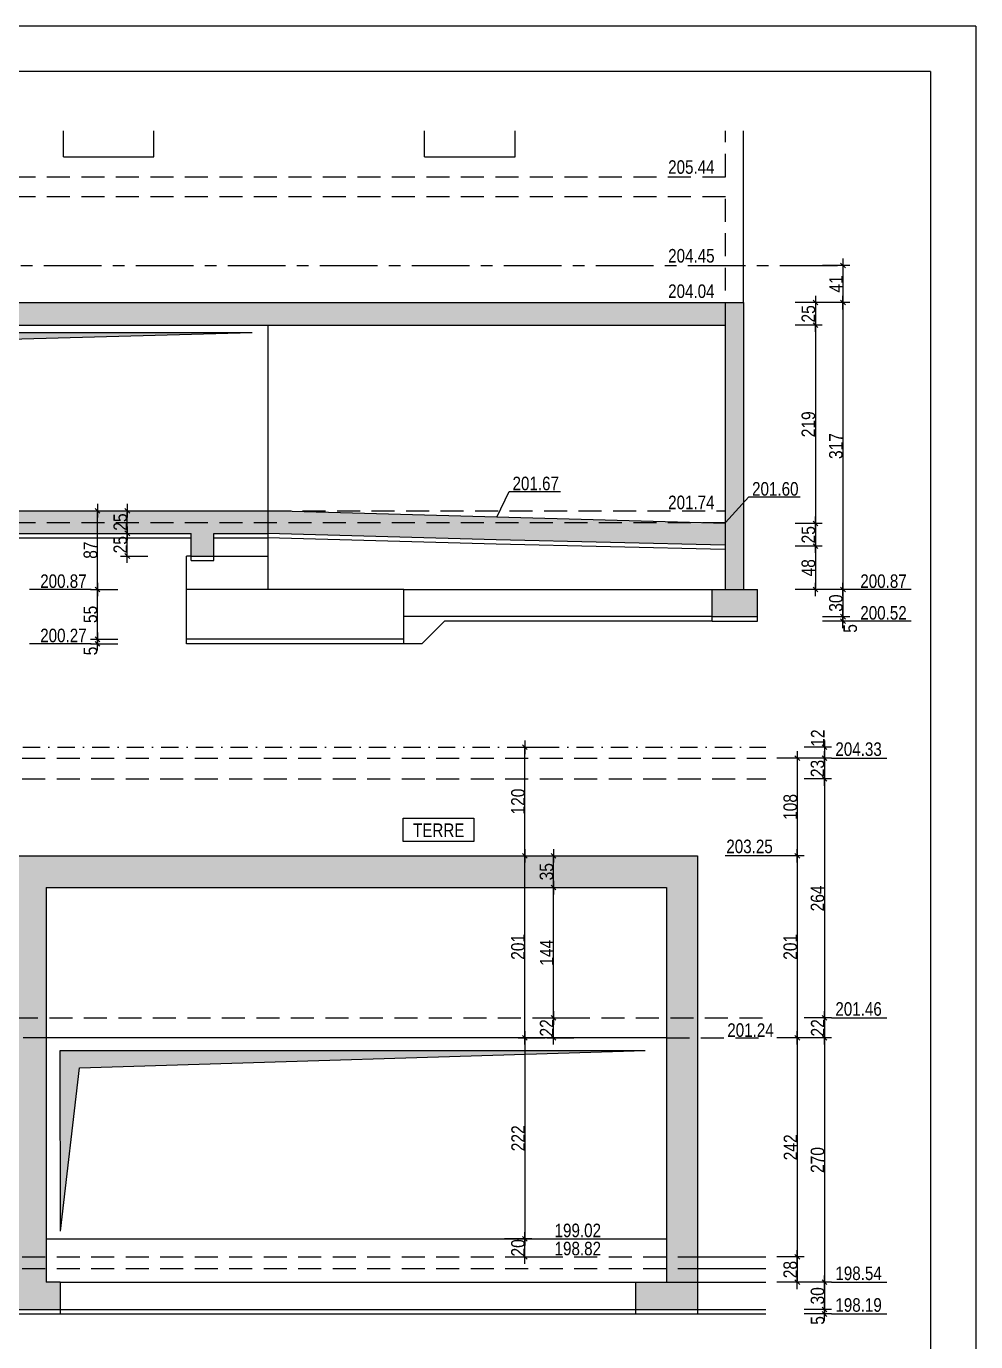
# Model space of a CAD drawing. Header units: millimetres. Extents: x -18089 to -10820, y 354 to 4554.
# Drawn here: x -11868 to -10820, y 3101 to 4554 of the extents above; entities that cross this region are included whole.
import ezdxf
from ezdxf.enums import TextEntityAlignment as Align

# ---------------------------------------------------------------- set-up
doc = ezdxf.new("R2010")
doc.units = ezdxf.units.MM
for name, pattern in [('AXES', [50.8, 31.75, -6.35, 6.35, -6.35]), ('CACHEx2', [19.05, 12.7, -6.35]), ('TIRETPT2', [12.7, 6.35, -3.175, 0, -3.175])]:
    doc.linetypes.add(name, pattern=pattern)
for name, color, linetype in [('01_Cad_2', 5, 'Continuous'), ('01_cote_gen', 4, 'Continuous'), ('01_linteaux', 3, 'Continuous'), ('01_murs_coup', 5, 'Continuous'), ('01_poch_BN', 9, 'Continuous'), ('01_poch_murs', 251, 'Continuous'), ('01_texte', 230, 'Continuous'), ('01_tram_axes', 10, 'AXES'), ('AA_COTES', 2, 'Continuous')]:
    doc.layers.add(name, color=color, linetype=linetype)
doc.styles.add('MATTE_TXT', font='arial.ttf')
doc.styles.add('STYLE2', font='ARIALN.TTF')
doc.dimstyles.new('JB50', dxfattribs={"dimscale": 0.1, "dimtxt": 150, "dimasz": 15, "dimexe": 0.1, "dimexo": 0.1, "dimgap": 0.09, "dimtad": 1, "dimdec": 1, "dimdsep": 46, "dimtxsty": 'STYLE2', "dimblk1": 'BOND_G', "dimblk2": 'BOND_D', "dimsah": 1, "dimcen": 1.5, "dimdle": 0.01, "dimse1": 1, "dimse2": 1, "dimclrd": 4, "dimclre": 2, "dimclrt": 6, "dimazin": 2, "dimtfac": 2.333333, "dimtdec": 1, "dimtix": 1, "dimtmove": 2, "dimatfit": 3, "dimldrblk": 'BOND_G', "dimfxl": 1, "dimtolj": 1, "dimtzin": 0, "dimarcsym": 0})

# ---------------------------------------------------------------- blocks, each defined once
blk = doc.blocks.new('BOND_G')
at = {"layer": 'AA_COTES', "color": 0}
for p, q in [((0, -5), (0, 15)), ((5, 0), (-5, 0)), ((1.77, 1.77), (-1.77, -1.77))]:
    blk.add_line(p, q, dxfattribs=at)
blk = doc.blocks.new('BOND_D')
at = {"layer": 'AA_COTES', "color": 0}
for p, q in [((5, 0), (-5, 0)), ((-1.77, -1.77), (1.77, 1.77)), ((0, 5), (0, -15))]:
    blk.add_line(p, q, dxfattribs=at)
blk = doc.blocks.new('*D733')
at = {"layer": '01_cote_gen', "color": 4, "lineweight": -2, "ltscale": 2, "transparency": 16777216}
blk.add_line((-10966.4, 4288.2), (-10966.4, 4250.2), dxfattribs=at)
at = {"layer": 'DEFPOINTS', "color": 0, "ltscale": 2, "transparency": 16777216}
for p in [(-10994.6, 4289.7), (-11024, 4248.7), (-10966.4, 4248.7)]:
    blk.add_point(p, dxfattribs=at)
at = {"layer": '01_cote_gen', "color": 4, "lineweight": -2, "ltscale": 2, "transparency": 16777216, "xscale": 1.5, "yscale": 1.5, "zscale": 1.5}
for name, p, rotation in [('BOND_G', (-10966.4, 4289.7), 90), ('BOND_D', (-10966.4, 4248.7), 270)]:
    blk.add_blockref(name, p, dxfattribs=dict(at, rotation=rotation))
at = {"layer": '01_cote_gen', "color": 6, "ltscale": 2, "transparency": 16777216, "insert": (-10974, 4269.2), "char_height": 15, "attachment_point": 5, "rotation": 90, "style": 'STYLE2'}
blk.add_mtext('\\A1;41', dxfattribs=at)
blk = doc.blocks.new('*D734')
at = {"layer": '01_cote_gen', "color": 4, "lineweight": -2, "ltscale": 2, "transparency": 16777216}
blk.add_line((-10966.4, 4247.2), (-10966.4, 3933.2), dxfattribs=at)
at = {"layer": 'DEFPOINTS', "color": 0, "ltscale": 2, "transparency": 16777216}
for p in [(-10988.9, 4248.7), (-11008.7, 3931.7), (-10966.4, 3931.7)]:
    blk.add_point(p, dxfattribs=at)
at = {"layer": '01_cote_gen', "color": 4, "lineweight": -2, "ltscale": 2, "transparency": 16777216, "xscale": 1.5, "yscale": 1.5, "zscale": 1.5}
for name, p, rotation in [('BOND_G', (-10966.4, 4248.7), 90), ('BOND_D', (-10966.4, 3931.7), 270)]:
    blk.add_blockref(name, p, dxfattribs=dict(at, rotation=rotation))
at = {"layer": '01_cote_gen', "color": 6, "ltscale": 2, "transparency": 16777216, "insert": (-10974.1, 4090.2), "char_height": 15, "attachment_point": 5, "rotation": 90, "style": 'STYLE2'}
blk.add_mtext('\\A1;317', dxfattribs=at)
blk = doc.blocks.new('*D735')
at = {"layer": '01_cote_gen', "color": 4, "lineweight": -2, "ltscale": 2, "transparency": 16777216}
blk.add_line((-10996.8, 4247.2), (-10996.8, 4225.2), dxfattribs=at)
at = {"layer": 'DEFPOINTS', "color": 0, "ltscale": 2, "transparency": 16777216}
for p in [(-11076.1, 4248.7), (-11096.2, 4223.7), (-10996.8, 4223.7)]:
    blk.add_point(p, dxfattribs=at)
at = {"layer": '01_cote_gen', "color": 4, "lineweight": -2, "ltscale": 2, "transparency": 16777216, "xscale": 1.5, "yscale": 1.5, "zscale": 1.5}
for name, p, rotation in [('BOND_G', (-10996.8, 4248.7), 90), ('BOND_D', (-10996.8, 4223.7), 270)]:
    blk.add_blockref(name, p, dxfattribs=dict(at, rotation=rotation))
at = {"layer": '01_cote_gen', "color": 6, "ltscale": 2, "transparency": 16777216, "insert": (-11004.5, 4236.2), "char_height": 15, "attachment_point": 5, "rotation": 90, "style": 'STYLE2'}
blk.add_mtext('\\A1;25', dxfattribs=at)
blk = doc.blocks.new('*D736')
at = {"layer": '01_cote_gen', "color": 4, "lineweight": -2, "ltscale": 2, "transparency": 16777216}
blk.add_line((-10996.8, 4222.2), (-10996.8, 4006.2), dxfattribs=at)
at = {"layer": 'DEFPOINTS', "color": 0, "ltscale": 2, "transparency": 16777216}
for p in [(-11104.2, 4223.7), (-11019.3, 4004.7), (-10996.8, 4004.7)]:
    blk.add_point(p, dxfattribs=at)
at = {"layer": '01_cote_gen', "color": 4, "lineweight": -2, "ltscale": 2, "transparency": 16777216, "xscale": 1.5, "yscale": 1.5, "zscale": 1.5}
for name, p, rotation in [('BOND_G', (-10996.8, 4223.7), 90), ('BOND_D', (-10996.8, 4004.7), 270)]:
    blk.add_blockref(name, p, dxfattribs=dict(at, rotation=rotation))
at = {"layer": '01_cote_gen', "color": 6, "ltscale": 2, "transparency": 16777216, "insert": (-11004.5, 4114.2), "char_height": 15, "attachment_point": 5, "rotation": 90, "style": 'STYLE2'}
blk.add_mtext('\\A1;219', dxfattribs=at)
blk = doc.blocks.new('*D737')
at = {"layer": '01_cote_gen', "color": 4, "lineweight": -2, "ltscale": 2, "transparency": 16777216}
blk.add_line((-10996.8, 4003.2), (-10996.8, 3981.2), dxfattribs=at)
at = {"layer": 'DEFPOINTS', "color": 0, "ltscale": 2, "transparency": 16777216}
for p in [(-11019.3, 4004.7), (-11019.3, 3979.7), (-10996.8, 3979.7)]:
    blk.add_point(p, dxfattribs=at)
at = {"layer": '01_cote_gen', "color": 4, "lineweight": -2, "ltscale": 2, "transparency": 16777216, "xscale": 1.5, "yscale": 1.5, "zscale": 1.5}
for name, p, rotation in [('BOND_G', (-10996.8, 4004.7), 90), ('BOND_D', (-10996.8, 3979.7), 270)]:
    blk.add_blockref(name, p, dxfattribs=dict(at, rotation=rotation))
at = {"layer": '01_cote_gen', "color": 6, "ltscale": 2, "transparency": 16777216, "insert": (-11004.5, 3992.2), "char_height": 15, "attachment_point": 5, "rotation": 90, "style": 'STYLE2'}
blk.add_mtext('\\A1;25', dxfattribs=at)
blk = doc.blocks.new('*D738')
at = {"layer": '01_cote_gen', "color": 4, "lineweight": -2, "ltscale": 2, "transparency": 16777216}
blk.add_line((-10996.8, 3978.2), (-10996.8, 3933.2), dxfattribs=at)
at = {"layer": 'DEFPOINTS', "color": 0, "ltscale": 2, "transparency": 16777216}
for p in [(-11019.3, 3979.7), (-11019.3, 3931.7), (-10996.8, 3931.7)]:
    blk.add_point(p, dxfattribs=at)
at = {"layer": '01_cote_gen', "color": 4, "lineweight": -2, "ltscale": 2, "transparency": 16777216, "xscale": 1.5, "yscale": 1.5, "zscale": 1.5}
for name, p, rotation in [('BOND_G', (-10996.8, 3979.7), 90), ('BOND_D', (-10996.8, 3931.7), 270)]:
    blk.add_blockref(name, p, dxfattribs=dict(at, rotation=rotation))
at = {"layer": '01_cote_gen', "color": 6, "ltscale": 2, "transparency": 16777216, "insert": (-11004.5, 3955.7), "char_height": 15, "attachment_point": 5, "rotation": 90, "style": 'STYLE2'}
blk.add_mtext('\\A1;48', dxfattribs=at)
blk = doc.blocks.new('*D739')
at = {"layer": '01_cote_gen', "color": 4, "lineweight": -2, "ltscale": 2, "transparency": 16777216}
blk.add_line((-10966.4, 3930.2), (-10966.4, 3903.2), dxfattribs=at)
at = {"layer": 'DEFPOINTS', "color": 0, "ltscale": 2, "transparency": 16777216}
for p in [(-11060.8, 3931.7), (-11060.8, 3901.7), (-10966.4, 3901.7)]:
    blk.add_point(p, dxfattribs=at)
at = {"layer": '01_cote_gen', "color": 4, "lineweight": -2, "ltscale": 2, "transparency": 16777216, "xscale": 1.5, "yscale": 1.5, "zscale": 1.5}
for name, p, rotation in [('BOND_G', (-10966.4, 3931.7), 90), ('BOND_D', (-10966.4, 3901.7), 270)]:
    blk.add_blockref(name, p, dxfattribs=dict(at, rotation=rotation))
at = {"layer": '01_cote_gen', "color": 6, "ltscale": 2, "transparency": 16777216, "insert": (-10974.1, 3916.7), "char_height": 15, "attachment_point": 5, "rotation": 90, "style": 'STYLE2'}
blk.add_mtext('\\A1;30', dxfattribs=at)
blk = doc.blocks.new('*D740')
at = {"layer": '01_cote_gen', "color": 4, "lineweight": -2, "ltscale": 2, "transparency": 16777216}
blk.add_line((-10966.4, 3900.2), (-10966.4, 3898.2), dxfattribs=at)
at = {"layer": 'DEFPOINTS', "color": 0, "ltscale": 2, "transparency": 16777216}
for p in [(-11060.8, 3901.7), (-11060.8, 3896.7), (-10966.4, 3896.7)]:
    blk.add_point(p, dxfattribs=at)
at = {"layer": '01_cote_gen', "color": 4, "lineweight": -2, "ltscale": 2, "transparency": 16777216, "xscale": 1.5, "yscale": 1.5, "zscale": 1.5}
for name, p, rotation in [('BOND_G', (-10966.4, 3901.7), 90), ('BOND_D', (-10966.4, 3896.7), 270)]:
    blk.add_blockref(name, p, dxfattribs=dict(at, rotation=rotation))
at = {"layer": '01_cote_gen', "color": 6, "ltscale": 2, "transparency": 16777216, "insert": (-10958.3, 3888.7), "char_height": 15, "attachment_point": 5, "rotation": 90, "style": 'STYLE2'}
blk.add_mtext('\\A1;5', dxfattribs=at)
blk = doc.blocks.new('*D741')
at = {"layer": '01_cote_gen', "color": 4, "lineweight": -2, "ltscale": 2, "transparency": 16777216}
blk.add_line((-10986.7, 3457), (-10986.7, 3438), dxfattribs=at)
at = {"layer": 'DEFPOINTS', "color": 0, "ltscale": 2, "transparency": 16777216}
for p in [(-11016.5, 3458.5), (-11016.5, 3436.5), (-10986.7, 3436.5)]:
    blk.add_point(p, dxfattribs=at)
at = {"layer": '01_cote_gen', "color": 4, "lineweight": -2, "ltscale": 2, "transparency": 16777216, "xscale": 1.5, "yscale": 1.5, "zscale": 1.5}
for name, p, rotation in [('BOND_G', (-10986.7, 3458.5), 90), ('BOND_D', (-10986.7, 3436.5), 270)]:
    blk.add_blockref(name, p, dxfattribs=dict(at, rotation=rotation))
at = {"layer": '01_cote_gen', "color": 6, "ltscale": 2, "transparency": 16777216, "insert": (-10994.2, 3447.5), "char_height": 15, "attachment_point": 5, "rotation": 90, "style": 'STYLE2'}
blk.add_mtext('\\A1;22', dxfattribs=at)
blk = doc.blocks.new('*D742')
at = {"layer": '01_cote_gen', "color": 4, "lineweight": -2, "ltscale": 2, "transparency": 16777216}
blk.add_line((-10986.7, 3435), (-10986.7, 3168), dxfattribs=at)
at = {"layer": 'DEFPOINTS', "color": 0, "ltscale": 2, "transparency": 16777216}
for p in [(-11009.2, 3436.5), (-11039.3, 3166.5), (-10986.7, 3166.5)]:
    blk.add_point(p, dxfattribs=at)
at = {"layer": '01_cote_gen', "color": 4, "lineweight": -2, "ltscale": 2, "transparency": 16777216, "xscale": 1.5, "yscale": 1.5, "zscale": 1.5}
for name, p, rotation in [('BOND_G', (-10986.7, 3436.5), 90), ('BOND_D', (-10986.7, 3166.5), 270)]:
    blk.add_blockref(name, p, dxfattribs=dict(at, rotation=rotation))
at = {"layer": '01_cote_gen', "color": 6, "ltscale": 2, "transparency": 16777216, "insert": (-10994.4, 3301.5), "char_height": 15, "attachment_point": 5, "rotation": 90, "style": 'STYLE2'}
blk.add_mtext('\\A1;270', dxfattribs=at)
blk = doc.blocks.new('*D743')
at = {"layer": '01_cote_gen', "color": 4, "lineweight": -2, "ltscale": 2, "transparency": 16777216}
blk.add_line((-11016.8, 3435), (-11016.8, 3196), dxfattribs=at)
at = {"layer": 'DEFPOINTS', "color": 0, "ltscale": 2, "transparency": 16777216}
for p in [(-11046.8, 3436.5), (-11046.8, 3194.5), (-11016.8, 3194.5)]:
    blk.add_point(p, dxfattribs=at)
at = {"layer": '01_cote_gen', "color": 4, "lineweight": -2, "ltscale": 2, "transparency": 16777216, "xscale": 1.5, "yscale": 1.5, "zscale": 1.5}
for name, p, rotation in [('BOND_G', (-11016.8, 3436.5), 90), ('BOND_D', (-11016.8, 3194.5), 270)]:
    blk.add_blockref(name, p, dxfattribs=dict(at, rotation=rotation))
at = {"layer": '01_cote_gen', "color": 6, "ltscale": 2, "transparency": 16777216, "insert": (-11024.3, 3315.5), "char_height": 15, "attachment_point": 5, "rotation": 90, "style": 'STYLE2'}
blk.add_mtext('\\A1;242', dxfattribs=at)
blk = doc.blocks.new('*D744')
at = {"layer": '01_cote_gen', "color": 4, "lineweight": -2, "ltscale": 2, "transparency": 16777216}
blk.add_line((-11016.8, 3193), (-11016.8, 3168), dxfattribs=at)
at = {"layer": 'DEFPOINTS', "color": 0, "ltscale": 2, "transparency": 16777216}
for p in [(-11032.2, 3194.5), (-11157.2, 3166.5), (-11016.8, 3166.5)]:
    blk.add_point(p, dxfattribs=at)
at = {"layer": '01_cote_gen', "color": 4, "lineweight": -2, "ltscale": 2, "transparency": 16777216, "xscale": 1.5, "yscale": 1.5, "zscale": 1.5}
for name, p, rotation in [('BOND_G', (-11016.8, 3194.5), 90), ('BOND_D', (-11016.8, 3166.5), 270)]:
    blk.add_blockref(name, p, dxfattribs=dict(at, rotation=rotation))
at = {"layer": '01_cote_gen', "color": 6, "ltscale": 2, "transparency": 16777216, "insert": (-11024.5, 3180.5), "char_height": 15, "attachment_point": 5, "rotation": 90, "style": 'STYLE2'}
blk.add_mtext('\\A1;28', dxfattribs=at)
blk = doc.blocks.new('*D745')
at = {"layer": '01_cote_gen', "color": 4, "lineweight": -2, "ltscale": 2, "transparency": 16777216}
blk.add_line((-10986.7, 3165), (-10986.7, 3138), dxfattribs=at)
at = {"layer": 'DEFPOINTS', "color": 0, "ltscale": 2, "transparency": 16777216}
for p in [(-11157.2, 3166.5), (-11157.2, 3136.5), (-10986.7, 3136.5)]:
    blk.add_point(p, dxfattribs=at)
at = {"layer": '01_cote_gen', "color": 4, "lineweight": -2, "ltscale": 2, "transparency": 16777216, "xscale": 1.5, "yscale": 1.5, "zscale": 1.5}
for name, p, rotation in [('BOND_G', (-10986.7, 3166.5), 90), ('BOND_D', (-10986.7, 3136.5), 270)]:
    blk.add_blockref(name, p, dxfattribs=dict(at, rotation=rotation))
at = {"layer": '01_cote_gen', "color": 6, "ltscale": 2, "transparency": 16777216, "insert": (-10994.4, 3151.5), "char_height": 15, "attachment_point": 5, "rotation": 90, "style": 'STYLE2'}
blk.add_mtext('\\A1;30', dxfattribs=at)
blk = doc.blocks.new('*D746')
at = {"layer": '01_cote_gen', "color": 4, "lineweight": -2, "ltscale": 2, "transparency": 16777216}
blk.add_line((-10986.7, 3135), (-10986.7, 3133), dxfattribs=at)
at = {"layer": 'DEFPOINTS', "color": 0, "ltscale": 2, "transparency": 16777216}
for p in [(-11157.2, 3136.5), (-11157.2, 3131.5), (-10986.7, 3131.5)]:
    blk.add_point(p, dxfattribs=at)
at = {"layer": '01_cote_gen', "color": 4, "lineweight": -2, "ltscale": 2, "transparency": 16777216, "xscale": 1.5, "yscale": 1.5, "zscale": 1.5}
for name, p, rotation in [('BOND_G', (-10986.7, 3136.5), 90), ('BOND_D', (-10986.7, 3131.5), 270)]:
    blk.add_blockref(name, p, dxfattribs=dict(at, rotation=rotation))
at = {"layer": '01_cote_gen', "color": 6, "ltscale": 2, "transparency": 16777216, "insert": (-10994.3, 3124.3), "char_height": 15, "attachment_point": 5, "rotation": 90, "style": 'STYLE2'}
blk.add_mtext('\\A1;5', dxfattribs=at)
blk = doc.blocks.new('*D747')
at = {"layer": '01_cote_gen', "color": 4, "lineweight": -2, "ltscale": 2, "transparency": 16777216}
blk.add_line((-10986.7, 3744), (-10986.7, 3724), dxfattribs=at)
at = {"layer": 'DEFPOINTS', "color": 0, "ltscale": 2, "transparency": 16777216}
for p in [(-11046.8, 3745.5), (-11046.8, 3722.5), (-10986.7, 3722.5)]:
    blk.add_point(p, dxfattribs=at)
at = {"layer": '01_cote_gen', "color": 4, "lineweight": -2, "ltscale": 2, "transparency": 16777216, "xscale": 1.5, "yscale": 1.5, "zscale": 1.5}
for name, p, rotation in [('BOND_G', (-10986.7, 3745.5), 90), ('BOND_D', (-10986.7, 3722.5), 270)]:
    blk.add_blockref(name, p, dxfattribs=dict(at, rotation=rotation))
at = {"layer": '01_cote_gen', "color": 6, "ltscale": 2, "transparency": 16777216, "insert": (-10994.4, 3734), "char_height": 15, "attachment_point": 5, "rotation": 90, "style": 'STYLE2'}
blk.add_mtext('\\A1;23', dxfattribs=at)
blk = doc.blocks.new('*D748')
at = {"layer": '01_cote_gen', "color": 4, "lineweight": -2, "ltscale": 2, "transparency": 16777216}
blk.add_line((-10986.7, 3721), (-10986.7, 3460), dxfattribs=at)
at = {"layer": 'DEFPOINTS', "color": 0, "ltscale": 2, "transparency": 16777216}
for p in [(-11009.2, 3722.5), (-11009.2, 3458.5), (-10986.7, 3458.5)]:
    blk.add_point(p, dxfattribs=at)
at = {"layer": '01_cote_gen', "color": 4, "lineweight": -2, "ltscale": 2, "transparency": 16777216, "xscale": 1.5, "yscale": 1.5, "zscale": 1.5}
for name, p, rotation in [('BOND_G', (-10986.7, 3722.5), 90), ('BOND_D', (-10986.7, 3458.5), 270)]:
    blk.add_blockref(name, p, dxfattribs=dict(at, rotation=rotation))
at = {"layer": '01_cote_gen', "color": 6, "ltscale": 2, "transparency": 16777216, "insert": (-10994.4, 3590.5), "char_height": 15, "attachment_point": 5, "rotation": 90, "style": 'STYLE2'}
blk.add_mtext('\\A1;264', dxfattribs=at)
blk = doc.blocks.new('*D749')
at = {"layer": '01_cote_gen', "color": 4, "lineweight": -2, "ltscale": 2, "transparency": 16777216}
blk.add_line((-10986.7, 3756), (-10986.7, 3747), dxfattribs=at)
at = {"layer": 'DEFPOINTS', "color": 0, "ltscale": 2, "transparency": 16777216}
for p in [(-11046.8, 3757.5), (-11046.8, 3745.5), (-10986.7, 3745.5)]:
    blk.add_point(p, dxfattribs=at)
at = {"layer": '01_cote_gen', "color": 4, "lineweight": -2, "ltscale": 2, "transparency": 16777216, "xscale": 1.5, "yscale": 1.5, "zscale": 1.5}
for name, p, rotation in [('BOND_G', (-10986.7, 3757.5), 90), ('BOND_D', (-10986.7, 3745.5), 270)]:
    blk.add_blockref(name, p, dxfattribs=dict(at, rotation=rotation))
at = {"layer": '01_cote_gen', "color": 6, "ltscale": 2, "transparency": 16777216, "insert": (-10994.2, 3767.6), "char_height": 15, "attachment_point": 5, "rotation": 90, "style": 'STYLE2'}
blk.add_mtext('\\A1;12', dxfattribs=at)
blk = doc.blocks.new('*D750')
at = {"layer": '01_cote_gen', "color": 4, "lineweight": -2, "ltscale": 2, "transparency": 16777216}
blk.add_line((-11317.6, 3196), (-11317.6, 3213), dxfattribs=at)
at = {"layer": 'DEFPOINTS', "color": 0, "ltscale": 2, "transparency": 16777216}
for p in [(-11317.6, 3214.5), (-11310.1, 3214.5), (-11310.5, 3194.5)]:
    blk.add_point(p, dxfattribs=at)
at = {"layer": '01_cote_gen', "color": 4, "lineweight": -2, "ltscale": 2, "transparency": 16777216, "xscale": 1.5, "yscale": 1.5, "zscale": 1.5}
for name, p, rotation in [('BOND_D', (-11317.6, 3214.5), 90), ('BOND_G', (-11317.6, 3194.5), 270)]:
    blk.add_blockref(name, p, dxfattribs=dict(at, rotation=rotation))
at = {"layer": '01_cote_gen', "color": 6, "ltscale": 2, "transparency": 16777216, "insert": (-11325.2, 3204.5), "char_height": 15, "attachment_point": 5, "rotation": 90, "style": 'STYLE2'}
blk.add_mtext('\\A1;20', dxfattribs=at)
blk = doc.blocks.new('*D751')
at = {"layer": '01_cote_gen', "color": 4, "lineweight": -2, "ltscale": 2, "transparency": 16777216}
blk.add_line((-11918.9, 3168), (-11918.9, 3601), dxfattribs=at)
at = {"layer": 'DEFPOINTS', "color": 0, "ltscale": 2, "transparency": 16777216}
for p in [(-11918.9, 3602.5), (-11832.5, 3602.5), (-11880.7, 3166.5)]:
    blk.add_point(p, dxfattribs=at)
at = {"layer": '01_cote_gen', "color": 4, "lineweight": -2, "ltscale": 2, "transparency": 16777216, "xscale": 1.5, "yscale": 1.5, "zscale": 1.5}
for name, p, rotation in [('BOND_D', (-11918.9, 3602.5), 90), ('BOND_G', (-11918.9, 3166.5), 270)]:
    blk.add_blockref(name, p, dxfattribs=dict(at, rotation=rotation))
at = {"layer": '01_cote_gen', "color": 6, "ltscale": 2, "transparency": 16777216, "insert": (-11926.5, 3384.5), "char_height": 15, "attachment_point": 5, "rotation": 90, "style": 'STYLE2'}
blk.add_mtext('\\A1;436', dxfattribs=at)
blk = doc.blocks.new('*D752')
at = {"layer": '01_cote_gen', "color": 4, "lineweight": -2, "ltscale": 2, "transparency": 16777216}
blk.add_line((-11918.9, 3604), (-11918.9, 3636), dxfattribs=at)
at = {"layer": 'DEFPOINTS', "color": 0, "ltscale": 2, "transparency": 16777216}
for p in [(-11918.9, 3637.5), (-11775.7, 3637.5), (-11775.7, 3602.5)]:
    blk.add_point(p, dxfattribs=at)
at = {"layer": '01_cote_gen', "color": 4, "lineweight": -2, "ltscale": 2, "transparency": 16777216, "xscale": 1.5, "yscale": 1.5, "zscale": 1.5}
for name, p, rotation in [('BOND_D', (-11918.9, 3637.5), 90), ('BOND_G', (-11918.9, 3602.5), 270)]:
    blk.add_blockref(name, p, dxfattribs=dict(at, rotation=rotation))
at = {"layer": '01_cote_gen', "color": 6, "ltscale": 2, "transparency": 16777216, "insert": (-11926.5, 3620), "char_height": 15, "attachment_point": 5, "rotation": 90, "style": 'STYLE2'}
blk.add_mtext('\\A1;35', dxfattribs=at)
blk = doc.blocks.new('*D503')
at = {"layer": '01_cote_gen', "color": 4, "lineweight": -2, "ltscale": 2, "transparency": 16777216}
blk.add_line((-11789.7, 3878.2), (-11789.7, 3930.2), dxfattribs=at)
at = {"layer": 'DEFPOINTS', "color": 0, "ltscale": 2, "transparency": 16777216}
for p in [(-11789.7, 3931.7), (-11767.2, 3931.7), (-11767.2, 3876.7)]:
    blk.add_point(p, dxfattribs=at)
at = {"layer": '01_cote_gen', "color": 4, "lineweight": -2, "ltscale": 2, "transparency": 16777216, "xscale": 1.5, "yscale": 1.5, "zscale": 1.5}
for name, p, rotation in [('BOND_D', (-11789.7, 3931.7), 90), ('BOND_G', (-11789.7, 3876.7), 270)]:
    blk.add_blockref(name, p, dxfattribs=dict(at, rotation=rotation))
at = {"layer": '01_cote_gen', "color": 6, "ltscale": 2, "transparency": 16777216, "insert": (-11797.4, 3904.2), "char_height": 15, "attachment_point": 5, "rotation": 90, "style": 'STYLE2'}
blk.add_mtext('\\A1;55', dxfattribs=at)
blk = doc.blocks.new('*D504')
at = {"layer": '01_cote_gen', "color": 4, "lineweight": -2, "ltscale": 2, "transparency": 16777216}
blk.add_line((-11789.7, 3873.2), (-11789.7, 3875.2), dxfattribs=at)
at = {"layer": 'DEFPOINTS', "color": 0, "ltscale": 2, "transparency": 16777216}
for p in [(-11789.7, 3876.7), (-11767.2, 3876.7), (-11767.2, 3871.7)]:
    blk.add_point(p, dxfattribs=at)
at = {"layer": '01_cote_gen', "color": 4, "lineweight": -2, "ltscale": 2, "transparency": 16777216, "xscale": 1.5, "yscale": 1.5, "zscale": 1.5}
for name, p, rotation in [('BOND_D', (-11789.7, 3876.7), 90), ('BOND_G', (-11789.7, 3871.7), 270)]:
    blk.add_blockref(name, p, dxfattribs=dict(at, rotation=rotation))
at = {"layer": '01_cote_gen', "color": 6, "ltscale": 2, "transparency": 16777216, "insert": (-11797.4, 3863.8), "char_height": 15, "attachment_point": 5, "rotation": 90, "style": 'STYLE2'}
blk.add_mtext('\\A1;5', dxfattribs=at)
blk = doc.blocks.new('*D505')
at = {"layer": '01_cote_gen', "color": 4, "lineweight": -2, "ltscale": 2, "transparency": 16777216}
blk.add_line((-11789.7, 3933.2), (-11789.7, 4017.2), dxfattribs=at)
at = {"layer": 'DEFPOINTS', "color": 0, "ltscale": 2, "transparency": 16777216}
for p in [(-11789.7, 4018.7), (-11647.9, 4018.7), (-11647.9, 3931.7)]:
    blk.add_point(p, dxfattribs=at)
at = {"layer": '01_cote_gen', "color": 4, "lineweight": -2, "ltscale": 2, "transparency": 16777216, "xscale": 1.5, "yscale": 1.5, "zscale": 1.5}
for name, p, rotation in [('BOND_D', (-11789.7, 4018.7), 90), ('BOND_G', (-11789.7, 3931.7), 270)]:
    blk.add_blockref(name, p, dxfattribs=dict(at, rotation=rotation))
at = {"layer": '01_cote_gen', "color": 6, "ltscale": 2, "transparency": 16777216, "insert": (-11797.4, 3975.2), "char_height": 15, "attachment_point": 5, "rotation": 90, "style": 'STYLE2'}
blk.add_mtext('\\A1;87', dxfattribs=at)
blk = doc.blocks.new('*D511')
at = {"layer": '01_cote_gen', "color": 4, "lineweight": -2, "ltscale": 2, "transparency": 16777216}
blk.add_line((-11016.8, 3636), (-11016.8, 3438), dxfattribs=at)
at = {"layer": 'DEFPOINTS', "color": 0, "ltscale": 2, "transparency": 16777216}
for p in [(-11127, 3637.5), (-11106.5, 3436.5), (-11016.8, 3436.5)]:
    blk.add_point(p, dxfattribs=at)
at = {"layer": '01_cote_gen', "color": 4, "lineweight": -2, "ltscale": 2, "transparency": 16777216, "xscale": 1.5, "yscale": 1.5, "zscale": 1.5}
for name, p, rotation in [('BOND_G', (-11016.8, 3637.5), 90), ('BOND_D', (-11016.8, 3436.5), 270)]:
    blk.add_blockref(name, p, dxfattribs=dict(at, rotation=rotation))
at = {"layer": '01_cote_gen', "color": 6, "ltscale": 2, "transparency": 16777216, "insert": (-11024.5, 3537), "char_height": 15, "attachment_point": 5, "rotation": 90, "style": 'STYLE2'}
blk.add_mtext('\\A1;201', dxfattribs=at)
blk = doc.blocks.new('*D512')
at = {"layer": '01_cote_gen', "color": 4, "lineweight": -2, "ltscale": 2, "transparency": 16777216}
blk.add_line((-11016.8, 3744), (-11016.8, 3639), dxfattribs=at)
at = {"layer": 'DEFPOINTS', "color": 0, "ltscale": 2, "transparency": 16777216}
for p in [(-11073.4, 3745.5), (-11073.4, 3637.5), (-11016.8, 3637.5)]:
    blk.add_point(p, dxfattribs=at)
at = {"layer": '01_cote_gen', "color": 4, "lineweight": -2, "ltscale": 2, "transparency": 16777216, "xscale": 1.5, "yscale": 1.5, "zscale": 1.5}
for name, p, rotation in [('BOND_G', (-11016.8, 3745.5), 90), ('BOND_D', (-11016.8, 3637.5), 270)]:
    blk.add_blockref(name, p, dxfattribs=dict(at, rotation=rotation))
at = {"layer": '01_cote_gen', "color": 6, "ltscale": 2, "transparency": 16777216, "insert": (-11024.5, 3691.5), "char_height": 15, "attachment_point": 5, "rotation": 90, "style": 'STYLE2'}
blk.add_mtext('\\A1;108', dxfattribs=at)
blk = doc.blocks.new('*D513')
at = {"layer": '01_cote_gen', "color": 4, "lineweight": -2, "ltscale": 2, "transparency": 16777216}
blk.add_line((-11317.6, 3435), (-11317.6, 3216), dxfattribs=at)
at = {"layer": 'DEFPOINTS', "color": 0, "ltscale": 2, "transparency": 16777216}
for p in [(-11303.9, 3436.5), (-11325.1, 3214.5), (-11317.6, 3214.5)]:
    blk.add_point(p, dxfattribs=at)
at = {"layer": '01_cote_gen', "color": 4, "lineweight": -2, "ltscale": 2, "transparency": 16777216, "xscale": 1.5, "yscale": 1.5, "zscale": 1.5}
for name, p, rotation in [('BOND_G', (-11317.6, 3436.5), 90), ('BOND_D', (-11317.6, 3214.5), 270)]:
    blk.add_blockref(name, p, dxfattribs=dict(at, rotation=rotation))
at = {"layer": '01_cote_gen', "color": 6, "ltscale": 2, "transparency": 16777216, "insert": (-11325.1, 3325.5), "char_height": 15, "attachment_point": 5, "rotation": 90, "style": 'STYLE2'}
blk.add_mtext('\\A1;222', dxfattribs=at)
blk = doc.blocks.new('*D514')
at = {"layer": '01_cote_gen', "color": 4, "lineweight": -2, "ltscale": 2, "transparency": 16777216}
blk.add_line((-11317.6, 3438), (-11317.6, 3636), dxfattribs=at)
at = {"layer": 'DEFPOINTS', "color": 0, "ltscale": 2, "transparency": 16777216}
for p in [(-11317.6, 3637.5), (-11295.7, 3637.5), (-11273.4, 3436.5)]:
    blk.add_point(p, dxfattribs=at)
at = {"layer": '01_cote_gen', "color": 4, "lineweight": -2, "ltscale": 2, "transparency": 16777216, "xscale": 1.5, "yscale": 1.5, "zscale": 1.5}
for name, p, rotation in [('BOND_D', (-11317.6, 3637.5), 90), ('BOND_G', (-11317.6, 3436.5), 270)]:
    blk.add_blockref(name, p, dxfattribs=dict(at, rotation=rotation))
at = {"layer": '01_cote_gen', "color": 6, "ltscale": 2, "transparency": 16777216, "insert": (-11325.2, 3537), "char_height": 15, "attachment_point": 5, "rotation": 90, "style": 'STYLE2'}
blk.add_mtext('\\A1;201', dxfattribs=at)
blk = doc.blocks.new('*D515')
at = {"layer": '01_cote_gen', "color": 4, "lineweight": -2, "ltscale": 2, "transparency": 16777216}
blk.add_line((-11317.6, 3639), (-11317.6, 3756), dxfattribs=at)
at = {"layer": 'DEFPOINTS', "color": 0, "ltscale": 2, "transparency": 16777216}
for p in [(-11317.6, 3757.5), (-11283.3, 3757.5), (-11283.3, 3637.5)]:
    blk.add_point(p, dxfattribs=at)
at = {"layer": '01_cote_gen', "color": 4, "lineweight": -2, "ltscale": 2, "transparency": 16777216, "xscale": 1.5, "yscale": 1.5, "zscale": 1.5}
for name, p, rotation in [('BOND_D', (-11317.6, 3757.5), 90), ('BOND_G', (-11317.6, 3637.5), 270)]:
    blk.add_blockref(name, p, dxfattribs=dict(at, rotation=rotation))
at = {"layer": '01_cote_gen', "color": 6, "ltscale": 2, "transparency": 16777216, "insert": (-11325.2, 3697.5), "char_height": 15, "attachment_point": 5, "rotation": 90, "style": 'STYLE2'}
blk.add_mtext('\\A1;120', dxfattribs=at)
blk = doc.blocks.new('*D516')
at = {"layer": '01_cote_gen', "color": 4, "lineweight": -2, "ltscale": 2, "transparency": 16777216}
blk.add_line((-11286, 3438), (-11286, 3457), dxfattribs=at)
at = {"layer": 'DEFPOINTS', "color": 0, "ltscale": 2, "transparency": 16777216}
for p in [(-11286, 3458.5), (-11255.3, 3458.5), (-11255.3, 3436.5)]:
    blk.add_point(p, dxfattribs=at)
at = {"layer": '01_cote_gen', "color": 4, "lineweight": -2, "ltscale": 2, "transparency": 16777216, "xscale": 1.5, "yscale": 1.5, "zscale": 1.5}
for name, p, rotation in [('BOND_D', (-11286, 3458.5), 90), ('BOND_G', (-11286, 3436.5), 270)]:
    blk.add_blockref(name, p, dxfattribs=dict(at, rotation=rotation))
at = {"layer": '01_cote_gen', "color": 6, "ltscale": 2, "transparency": 16777216, "insert": (-11293.6, 3447.5), "char_height": 15, "attachment_point": 5, "rotation": 90, "style": 'STYLE2'}
blk.add_mtext('\\A1;22', dxfattribs=at)
blk = doc.blocks.new('*D517')
at = {"layer": '01_cote_gen', "color": 4, "lineweight": -2, "ltscale": 2, "transparency": 16777216}
blk.add_line((-11286, 3460), (-11286, 3601), dxfattribs=at)
at = {"layer": 'DEFPOINTS', "color": 0, "ltscale": 2, "transparency": 16777216}
for p in [(-11286, 3602.5), (-11252, 3602.5), (-11263.5, 3458.5)]:
    blk.add_point(p, dxfattribs=at)
at = {"layer": '01_cote_gen', "color": 4, "lineweight": -2, "ltscale": 2, "transparency": 16777216, "xscale": 1.5, "yscale": 1.5, "zscale": 1.5}
for name, p, rotation in [('BOND_D', (-11286, 3602.5), 90), ('BOND_G', (-11286, 3458.5), 270)]:
    blk.add_blockref(name, p, dxfattribs=dict(at, rotation=rotation))
at = {"layer": '01_cote_gen', "color": 6, "ltscale": 2, "transparency": 16777216, "insert": (-11293.6, 3530.5), "char_height": 15, "attachment_point": 5, "rotation": 90, "style": 'STYLE2'}
blk.add_mtext('\\A1;144', dxfattribs=at)
blk = doc.blocks.new('*D518')
at = {"layer": '01_cote_gen', "color": 4, "lineweight": -2, "ltscale": 2, "transparency": 16777216}
blk.add_line((-11286, 3604), (-11286, 3636), dxfattribs=at)
at = {"layer": 'DEFPOINTS', "color": 0, "ltscale": 2, "transparency": 16777216}
for p in [(-11286, 3637.5), (-11247, 3637.5), (-11247, 3602.5)]:
    blk.add_point(p, dxfattribs=at)
at = {"layer": '01_cote_gen', "color": 4, "lineweight": -2, "ltscale": 2, "transparency": 16777216, "xscale": 1.5, "yscale": 1.5, "zscale": 1.5}
for name, p, rotation in [('BOND_D', (-11286, 3637.5), 90), ('BOND_G', (-11286, 3602.5), 270)]:
    blk.add_blockref(name, p, dxfattribs=dict(at, rotation=rotation))
at = {"layer": '01_cote_gen', "color": 6, "ltscale": 2, "transparency": 16777216, "insert": (-11293.7, 3620), "char_height": 15, "attachment_point": 5, "rotation": 90, "style": 'STYLE2'}
blk.add_mtext('\\A1;35', dxfattribs=at)
blk = doc.blocks.new('*D474')
at = {"layer": '01_cote_gen', "color": 4, "lineweight": -2, "transparency": 16777216}
blk.add_line((-11756.7, 3970.2), (-11756.7, 3992.2), dxfattribs=at)
at = {"layer": 'DEFPOINTS', "color": 0, "transparency": 16777216}
for p in [(-11756.7, 3993.7), (-11734.2, 3993.7), (-11734.2, 3968.7)]:
    blk.add_point(p, dxfattribs=at)
at = {"layer": '01_cote_gen', "color": 4, "lineweight": -2, "transparency": 16777216, "xscale": 1.5, "yscale": 1.5, "zscale": 1.5}
for name, p, rotation in [('BOND_D', (-11756.7, 3993.7), 90), ('BOND_G', (-11756.7, 3968.7), 270)]:
    blk.add_blockref(name, p, dxfattribs=dict(at, rotation=rotation))
at = {"layer": '01_cote_gen', "color": 6, "transparency": 16777216, "insert": (-11764.4, 3981.2), "char_height": 15, "attachment_point": 5, "rotation": 90, "style": 'STYLE2'}
blk.add_mtext('\\A1;25', dxfattribs=at)
blk = doc.blocks.new('*D824')
at = {"layer": '01_cote_gen', "color": 4, "lineweight": -2, "transparency": 16777216}
blk.add_line((-11756.7, 3995.2), (-11756.7, 4017.2), dxfattribs=at)
at = {"layer": 'DEFPOINTS', "color": 0, "transparency": 16777216}
for p in [(-11756.7, 4018.7), (-11740.5, 4018.7), (-11743.4, 3993.7)]:
    blk.add_point(p, dxfattribs=at)
at = {"layer": '01_cote_gen', "color": 4, "lineweight": -2, "transparency": 16777216, "xscale": 1.5, "yscale": 1.5, "zscale": 1.5}
for name, p, rotation in [('BOND_D', (-11756.7, 4018.7), 90), ('BOND_G', (-11756.7, 3993.7), 270)]:
    blk.add_blockref(name, p, dxfattribs=dict(at, rotation=rotation))
at = {"layer": '01_cote_gen', "color": 6, "transparency": 16777216, "insert": (-11764.4, 4006.2), "char_height": 15, "attachment_point": 5, "rotation": 90, "style": 'STYLE2'}
blk.add_mtext('\\A1;25', dxfattribs=at)

msp = doc.modelspace()

# ---------------------------------------------------------------- hatches: boundary and pattern name
at = {"layer": '01_poch_BN'}
h = msp.add_hatch(color=256, dxfattribs=at)
h.dxf.hatch_style = 1
h.paths.add_polyline_path([(-11076.15, 4248.73), (-12213.32, 4248.73), (-12213.32, 3973.73), (-12188.32, 3973.73), (-12188.32, 4223.73), (-11096.15, 4223.73), (-11096.15, 3931.73), (-11076.15, 3931.73)])
h.paths.add_polyline_path([(-11601.29, 4018.73), (-12188.32, 4018.73), (-12188.32, 3993.73), (-11601.29, 3993.73)], flags=17)
h.paths.add_polyline_path([(-11096.15, 4004.73), (-11601.29, 4018.73), (-11601.29, 3993.72), (-11349.36, 3986.74), (-11096.15, 3980.72)], flags=17)
h.paths.add_polyline_path([(-12068.32, 3973.73), (-12213.32, 3973.73), (-12213.32, 3918.73), (-12068.32, 3918.73)])
h.paths.add_polyline_path([(-11060.82, 3931.73), (-11110.82, 3931.73), (-11110.82, 3901.73), (-11060.82, 3901.73)])
h = msp.add_hatch(color=256, dxfattribs=at)
h.dxf.hatch_style = 1
h.paths.add_polyline_path([(-11661.15, 3993.73), (-11686.15, 3993.73), (-11686.15, 3968.73), (-11661.15, 3968.73)])
h = msp.add_hatch(color=256, dxfattribs=at)
h.dxf.hatch_style = 1
h.paths.add_polyline_path([(-11126.98, 3637.52), (-12177.55, 3637.52), (-12177.55, 3688.52), (-12321.33, 3688.52), (-12321.33, 3663.52), (-12197.55, 3663.52), (-12197.55, 3602.52), (-11880.74, 3602.52), (-11880.74, 3166.52), (-11899.36, 3166.52), (-11899.36, 3136.52), (-11830.83, 3136.52), (-11830.83, 3166.52), (-11846.48, 3166.52), (-11846.48, 3602.52), (-11161.25, 3602.52), (-11161.25, 3166.52), (-11126.98, 3166.52)])
h.paths.add_polyline_path([(-11126.98, 3166.52), (-11161.25, 3166.52), (-11195.51, 3166.52), (-11195.51, 3136.52), (-11126.98, 3136.52)])
h.paths.add_polyline_path([(-12162.55, 3166.52), (-12212.55, 3166.52), (-12212.55, 3136.52), (-12162.55, 3136.52)])

# ---------------------------------------------------------------- linework, layer by layer
at = {"layer": '01_Cad_2'}
for q in [(-18089.32, 4553.85), (-10819.8, 1838.85)]:
    msp.add_line((-10819.8, 4553.85), q, dxfattribs=at)
at = {"layer": '01_Cad_2', "color": 2}
for q in [(-18039.32, 4503.85), (-10869.8, 1838.85)]:
    msp.add_line((-10869.8, 4503.85), q, dxfattribs=at)
at = {"layer": '01_linteaux', "linetype": 'CACHEx2', "ltscale": 2}
for p, q in [((-11096.15, 4387.73), (-11096.15, 4438.48)), ((-12188.32, 4387.73), (-11096.15, 4387.73)), ((-12188.32, 4365.73), (-11096.15, 4365.73)), ((-11096.15, 4223.73), (-11096.15, 4365.73)), ((-11601.29, 4018.73), (-11096.15, 4018.73)), ((-12188.32, 4005.73), (-11096.15, 4005.73)), ((-12177.55, 3745.52), (-11051.71, 3745.52)), ((-12177.55, 3722.52), (-11051.71, 3722.52)), ((-11880.74, 3458.52), (-11051.71, 3458.52)), ((-11846.48, 3436.52), (-11880.74, 3436.52)), ((-11161.25, 3436.52), (-11051.71, 3436.52)), ((-12177.55, 3194.52), (-11126.98, 3194.52)), ((-12177.55, 3181.52), (-11126.98, 3181.52))]:
    msp.add_line(p, q, dxfattribs=at)
at = {"layer": '01_linteaux', "ltscale": 2}
for p, q in [((-11161.25, 3436.52), (-11846.48, 3436.52)), ((-11846.48, 3214.52), (-11161.25, 3214.52)), ((-11126.98, 3194.52), (-11051.71, 3194.52)), ((-11126.98, 3181.52), (-11051.71, 3181.52)), ((-11830.83, 3166.52), (-11195.51, 3166.52)), ((-11126.98, 3166.52), (-11051.71, 3166.52)), ((-11830.83, 3136.52), (-11195.51, 3136.52)), ((-11830.83, 3131.52), (-11195.51, 3131.52)), ((-11126.98, 3136.52), (-11051.71, 3136.52)), ((-11126.98, 3131.52), (-11051.71, 3131.52))]:
    msp.add_line(p, q, dxfattribs=at)
at = {"layer": '01_murs_coup', "color": 2, "ltscale": 2}
for p, q in [((-11827.32, 4409.73), (-11827.32, 4438.48)), ((-11727.32, 4409.73), (-11727.32, 4438.48)), ((-11428.32, 4409.73), (-11428.32, 4438.48)), ((-11328.32, 4409.73), (-11328.32, 4438.48)), ((-11076.15, 4248.73), (-11076.15, 4438.48)), ((-11827.32, 4409.73), (-11727.32, 4409.73)), ((-11428.32, 4409.73), (-11328.32, 4409.73)), ((-11601.29, 3931.73), (-11601.29, 4223.73)), ((-11686.15, 3968.73), (-11691.31, 3968.73)), ((-11691.31, 3931.73), (-11691.31, 3968.73)), ((-11661.15, 3968.73), (-11601.29, 3968.73)), ((-11451.31, 3931.73), (-11691.31, 3931.73)), ((-11691.31, 3871.73), (-11691.31, 3931.73)), ((-11451.31, 3871.73), (-11451.31, 3931.73)), ((-11451.31, 3931.73), (-11110.82, 3931.73)), ((-11110.82, 3901.73), (-11451.31, 3901.73)), ((-11406.31, 3896.73), (-11431.31, 3871.73)), ((-11110.82, 3896.73), (-11406.31, 3896.73)), ((-11451.31, 3876.73), (-11691.31, 3876.73)), ((-11431.31, 3871.73), (-11691.31, 3871.73))]:
    msp.add_line(p, q, dxfattribs=at)
at = {"layer": '01_murs_coup'}
for p, q in [((-11076.15, 4248.73), (-11076.15, 4438.48)), ((-12213.32, 4248.73), (-11076.15, 4248.73)), ((-11076.15, 4248.73), (-11076.15, 3931.73)), ((-12188.32, 4223.73), (-11096.15, 4223.73)), ((-11096.15, 3931.73), (-11096.15, 4223.73)), ((-12188.32, 4018.73), (-11601.29, 4018.73)), ((-11096.15, 4004.73), (-11601.29, 4018.73)), ((-12188.32, 3993.73), (-11686.15, 3993.73)), ((-12188.32, 3988.73), (-11686.15, 3988.73)), ((-11686.15, 3963.73), (-11686.15, 3993.73)), ((-11661.15, 3963.73), (-11661.15, 3993.73)), ((-11661.15, 3993.73), (-11601.29, 3993.73)), ((-11661.15, 3988.73), (-11601.71, 3988.73)), ((-11349.36, 3986.74), (-11601.98, 3993.74)), ((-11349.49, 3981.74), (-11601.71, 3988.73)), ((-11096.87, 3975.74), (-11349.49, 3981.74)), ((-11096.75, 3980.74), (-11349.36, 3986.74)), ((-11686.15, 3968.73), (-11661.15, 3968.73)), ((-11686.15, 3963.73), (-11661.15, 3963.73)), ((-11110.82, 3896.73), (-11110.82, 3931.73)), ((-11110.82, 3931.73), (-11060.82, 3931.73)), ((-11060.82, 3896.73), (-11060.82, 3931.73)), ((-11110.82, 3901.73), (-11060.82, 3901.73)), ((-11110.82, 3896.73), (-11060.82, 3896.73)), ((-12177.55, 3637.52), (-11126.98, 3637.52)), ((-11126.98, 3637.52), (-11126.98, 3131.52)), ((-11846.48, 3602.52), (-11161.25, 3602.52)), ((-11846.48, 3602.52), (-11846.48, 3166.52)), ((-11161.25, 3602.52), (-11161.25, 3166.52)), ((-11830.83, 3166.52), (-11846.48, 3166.52)), ((-11830.83, 3166.52), (-11830.83, 3131.52)), ((-11195.51, 3166.52), (-11195.51, 3131.52)), ((-11195.51, 3166.52), (-11126.98, 3166.52)), ((-11899.36, 3136.52), (-11830.83, 3136.52)), ((-11899.36, 3131.52), (-11830.83, 3131.52)), ((-11195.51, 3136.52), (-11126.98, 3136.52)), ((-11195.51, 3131.52), (-11126.98, 3131.52))]:
    msp.add_line(p, q, dxfattribs=at)
at = {"layer": '01_poch_murs', "ltscale": 2}
for p, q in [((-12178.75, 4215.57), (-11618.97, 4215.57)), ((-12161.77, 4200.63), (-11618.97, 4215.57)), ((-11830.47, 3222.75), (-11830.96, 3422.53)), ((-11830.96, 3422.53), (-11184.69, 3422.53)), ((-11809.54, 3403.42), (-11184.69, 3422.53)), ((-11830.47, 3222.75), (-11809.54, 3403.42))]:
    msp.add_line(p, q, dxfattribs=at)
for points in [[(-12178.75, 4215.57), (-11618.97, 4215.57), (-12161.77, 4200.63)], [(-11830.96, 3422.53), (-11809.54, 3403.42), (-11830.47, 3222.75)], [(-11830.96, 3422.53), (-11184.69, 3422.53), (-11809.54, 3403.42)]]:
    msp.add_solid(points, dxfattribs=at)
at = {"layer": '01_texte'}
for p, q in [((-11348.72, 4011.73), (-11335.03, 4040.12)), ((-11335.03, 4040.12), (-11278.22, 4040.12)), ((-11096.15, 4005.73), (-11070.47, 4034.12)), ((-11070.47, 4034.12), (-11013.66, 4034.12)), ((-11796.64, 3931.73), (-11864.59, 3931.73)), ((-10890.97, 3931.73), (-10958.92, 3931.73)), ((-10890.97, 3896.73), (-10958.92, 3896.73)), ((-11796.64, 3871.73), (-11864.59, 3871.73)), ((-10979.2, 3745.52), (-10917.96, 3745.52)), ((-11039.29, 3637.52), (-11096.47, 3637.52)), ((-10979.2, 3458.52), (-10917.96, 3458.52)), ((-10979.2, 3166.52), (-10917.96, 3166.52)), ((-10979.2, 3131.52), (-10917.96, 3131.52))]:
    msp.add_line(p, q, dxfattribs=at)
msp.add_lwpolyline([(-11452.13, 3679.19), (-11373.93, 3679.19), (-11373.93, 3653.44), (-11452.13, 3653.44)], close=True, dxfattribs=at)
at = {"layer": '01_tram_axes', "ltscale": 2}
msp.add_line((-12356.81, 4289.73), (-10968.85, 4289.73), dxfattribs=at)
at = {"layer": '01_tram_axes', "linetype": 'TIRETPT2', "ltscale": 3}
msp.add_line((-12177.55, 3757.52), (-11051.71, 3757.52), dxfattribs=at)

# ---------------------------------------------------------------- texts
at = {"layer": '01_texte', "style": 'MATTE_TXT', "width": 0.8}
for s, p in [('205.44', (-11133.79, 4386.4)), ('204.45', (-11133.79, 4288.4)), ('204.04', (-11133.79, 4249.26)), ('201.67', (-11305.66, 4036.88)), ('201.60', (-11041.1, 4030.88)), ('201.74', (-11133.79, 4015.95)), ('200.87', (-11827.27, 3928.95)), ('200.87', (-10921.6, 3928.95)), ('200.52', (-10921.6, 3893.95)), ('200.27', (-11827.27, 3868.95)), ('204.33', (-10949.12, 3743.39)), ('TERRE', (-11412.79, 3653.82)), ('203.25', (-11069.54, 3635.96)), ('201.46', (-10949.12, 3456.39)), ('201.24', (-11068.47, 3433.04)), ('199.02', (-11259.2, 3211.75)), ('198.82', (-11259.2, 3191.75)), ('198.54', (-10949.12, 3164.39)), ('198.19', (-10949.12, 3129.39))]:
    msp.add_text(s, height=15, dxfattribs=at).set_placement(p, align=Align.BOTTOM_CENTER)

# ---------------------------------------------------------------- dimensions: what is measured, and where the dimension line sits
at = {"layer": '01_cote_gen', "ltscale": 2}
for base, p1, p2, picture, middle in [((-10966.42, 4248.73), (-10994.57, 4289.73), (-11024.04, 4248.73), '*D733', (-10973.96, 4269.23)), ((-10996.83, 4223.73), (-11076.15, 4248.73), (-11096.15, 4223.73), '*D735', (-11004.5, 4236.23)), ((-10966.42, 3931.73), (-10988.92, 4248.73), (-11008.71, 3931.73), '*D734', (-10974.09, 4090.23)), ((-10996.83, 4004.73), (-11104.19, 4223.73), (-11019.33, 4004.73), '*D736', (-11004.5, 4114.23)), ((-11789.73, 4018.73), (-11647.93, 3931.73), (-11647.93, 4018.73), '*D505', (-11797.4, 3975.23)), ((-10996.83, 3979.73), (-11019.33, 4004.73), (-11019.33, 3979.73), '*D737', (-11004.5, 3992.23)), ((-10996.83, 3931.73), (-11019.33, 3979.73), (-11019.33, 3931.73), '*D738', (-11004.5, 3955.73)), ((-11789.73, 3931.73), (-11767.23, 3876.73), (-11767.23, 3931.73), '*D503', (-11797.37, 3904.23)), ((-10966.42, 3901.73), (-11060.82, 3931.73), (-11060.82, 3901.73), '*D739', (-10974.09, 3916.73)), ((-11317.57, 3757.52), (-11283.31, 3637.52), (-11283.31, 3757.52), '*D515', (-11325.23, 3697.52)), ((-11016.79, 3637.52), (-11073.43, 3745.52), (-11073.43, 3637.52), '*D512', (-11024.45, 3691.52)), ((-10986.7, 3722.52), (-11046.81, 3745.52), (-11046.81, 3722.52), '*D747', (-10994.37, 3734.02)), ((-10986.7, 3458.52), (-11009.2, 3722.52), (-11009.2, 3458.52), '*D748', (-10994.37, 3590.52)), ((-11918.86, 3637.52), (-11775.74, 3602.52), (-11775.74, 3637.52), '*D752', (-11926.53, 3620.02)), ((-11317.57, 3637.52), (-11273.43, 3436.52), (-11295.66, 3637.52), '*D514', (-11325.23, 3537.02)), ((-11286.03, 3637.52), (-11247.03, 3602.52), (-11247.03, 3637.52), '*D518', (-11293.7, 3620.02)), ((-11016.79, 3436.52), (-11126.98, 3637.52), (-11106.48, 3436.52), '*D511', (-11024.45, 3537.02)), ((-11918.86, 3602.52), (-11880.74, 3166.52), (-11832.53, 3602.52), '*D751', (-11926.53, 3384.52)), ((-11286.03, 3602.52), (-11263.53, 3458.52), (-11252, 3602.52), '*D517', (-11293.57, 3530.52)), ((-11286.03, 3458.52), (-11255.32, 3436.52), (-11255.32, 3458.52), '*D516', (-11293.57, 3447.52)), ((-10986.7, 3436.52), (-11016.52, 3458.52), (-11016.52, 3436.52), '*D741', (-10994.24, 3447.52)), ((-11317.57, 3214.52), (-11303.89, 3436.52), (-11325.07, 3214.52), '*D513', (-11325.11, 3325.52)), ((-11016.79, 3194.52), (-11046.81, 3436.52), (-11046.81, 3194.52), '*D743', (-11024.33, 3315.52)), ((-10986.7, 3166.52), (-11009.2, 3436.52), (-11039.29, 3166.52), '*D742', (-10994.37, 3301.52)), ((-11317.57, 3214.52), (-11310.48, 3194.52), (-11310.07, 3214.52), '*D750', (-11325.23, 3204.52)), ((-11016.79, 3166.52), (-11032.24, 3194.52), (-11157.16, 3166.52), '*D744', (-11024.45, 3180.52)), ((-10986.7, 3136.52), (-11157.16, 3166.52), (-11157.16, 3136.52), '*D745', (-10994.37, 3151.52))]:
    dim = msp.add_linear_dim(base=base, p1=p1, p2=p2, angle=90, dimstyle='JB50', dxfattribs=at)
    dim.commit()
    dim.dimension.update_dxf_attribs({"geometry": picture, "text_midpoint": middle})
at = {"layer": '01_cote_gen'}
for base, p1, p2, picture, middle in [((-11756.69, 4018.73), (-11743.37, 3993.73), (-11740.53, 4018.73), '*D824', (-11764.36, 4006.23)), ((-11756.69, 3993.73), (-11734.19, 3968.73), (-11734.19, 3993.73), '*D474', (-11764.36, 3981.23))]:
    dim = msp.add_linear_dim(base=base, p1=p1, p2=p2, angle=90, dimstyle='JB50', dxfattribs=at)
    dim.commit()
    dim.dimension.update_dxf_attribs({"geometry": picture, "text_midpoint": middle})
at = {"layer": '01_cote_gen', "ltscale": 2}
for base, p1, p2, picture, middle in [((-10966.42, 3896.73), (-11060.82, 3901.73), (-11060.82, 3896.73), '*D740', (-10958.28, 3888.72)), ((-11789.73, 3876.73), (-11767.23, 3871.73), (-11767.23, 3876.73), '*D504', (-11797.37, 3863.78)), ((-10986.7, 3745.52), (-11046.81, 3757.52), (-11046.81, 3745.52), '*D749', (-10994.24, 3767.63)), ((-10986.7, 3131.52), (-11157.16, 3136.52), (-11157.16, 3131.52), '*D746', (-10994.34, 3124.31))]:
    dim = msp.add_linear_dim(base=base, p1=p1, p2=p2, angle=90, dimstyle='JB50', dxfattribs=at)
    dim.commit()
    dim.dimension.update_dxf_attribs({"geometry": picture, "text_midpoint": middle, "dimtype": 160})

doc.saveas('drawing.dxf')
